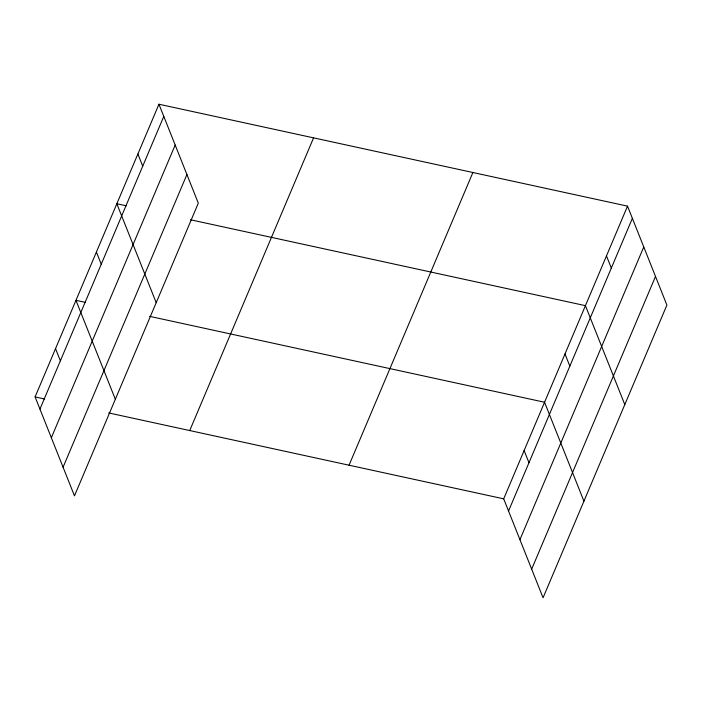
<?xml version="1.0" encoding="UTF-8"?>
<svg xmlns="http://www.w3.org/2000/svg" width="702" height="702" viewBox="0 0 702 702"><rect width="100%" height="100%" fill="white"/><g stroke="black" fill="none" stroke-linecap="round" stroke-linejoin="round"><path stroke-width="1.05" d="M158.942 104.229L198.306 203.159L74.473 495.858L35.1 396.928L158.942 104.229L627.527 206.142L666.9 305.072L543.058 597.771L503.694 498.841L627.527 206.142M39.944 409.099L163.785 116.409M51.343 437.732L175.175 145.033M63.075 467.225L186.916 174.535M189.733 430.554L313.575 137.855M349.052 465.207L472.894 172.508M508.538 511.012L632.379 218.322M519.928 539.645L643.769 246.946M531.668 569.138L655.51 276.448M126.299 205.8L116.83 203.747L156.204 302.676M190.47 219.761L585.424 305.66L624.798 404.589M85.433 302.395L75.965 300.333L115.339 399.271M149.605 316.348L544.559 402.246L583.932 501.184M35.1 396.928L44.568 398.982M108.74 412.943L503.694 498.841M606.475 255.897L611.319 268.076M564.987 353.957L569.84 366.128M524.122 450.544L528.975 462.723M137.882 153.984L142.734 166.163M96.402 252.036L101.246 264.215M55.537 348.631L60.381 360.81"/></g></svg>
